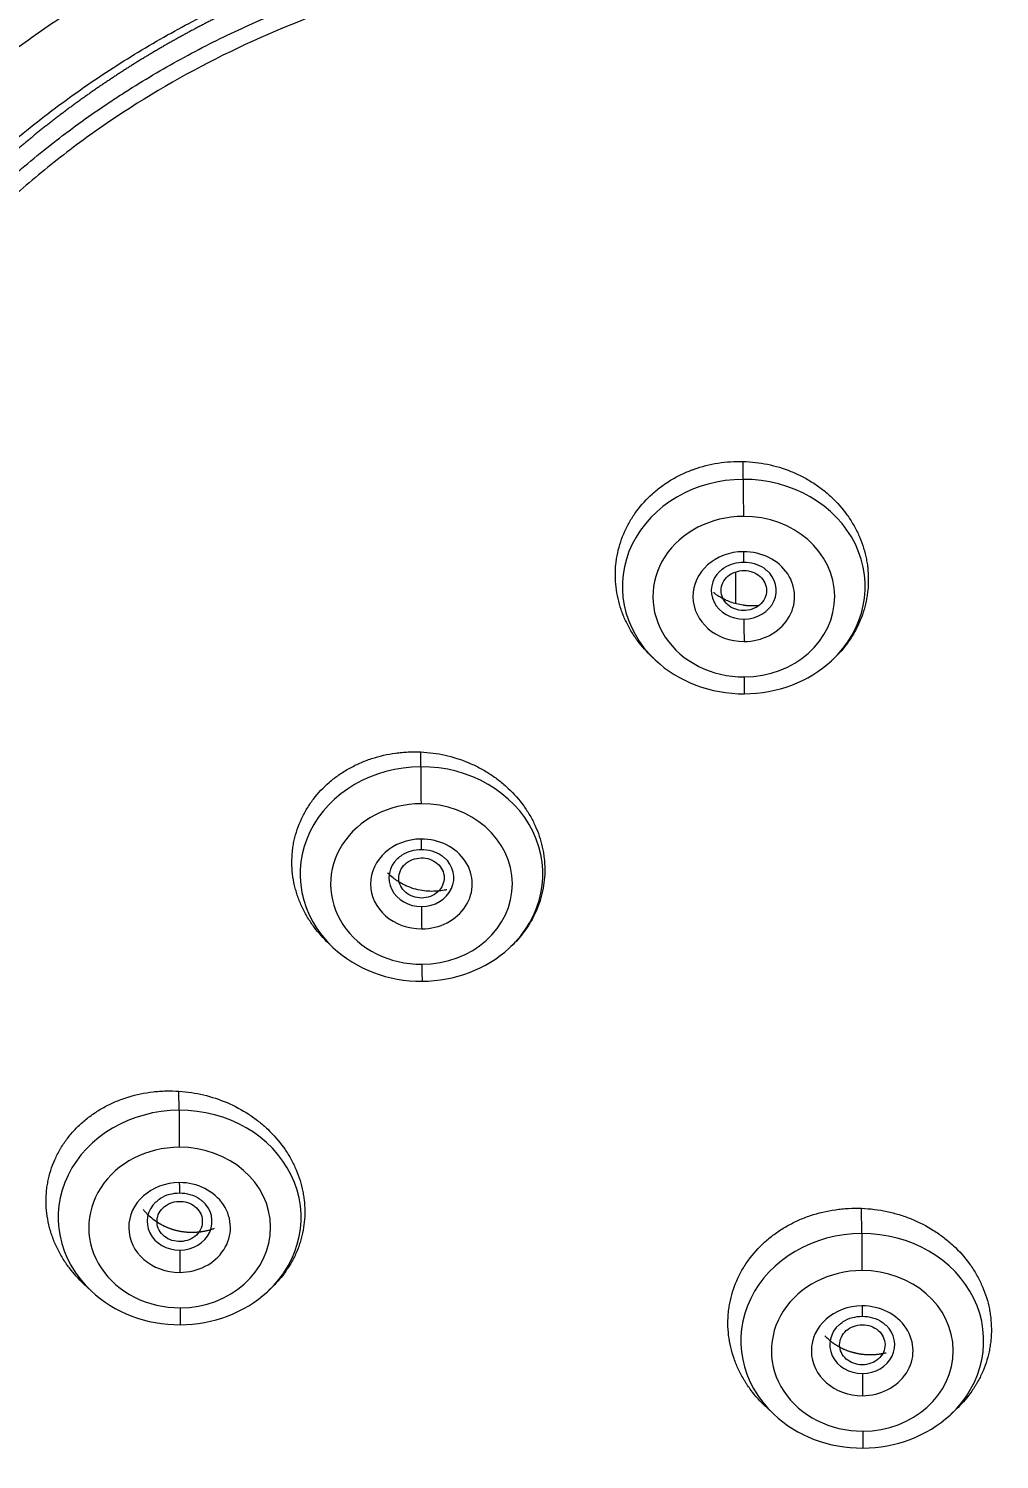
# Model space of a CAD drawing. Header units: millimetres. Extents: x 11618 to 13994, y -5897 to -2537.
# Drawn here: x 12348.9 to 12363.85, y -3975.97 to -3953.94 of the extents above; entities that cross this region are included whole.
import ezdxf

# ---------------------------------------------------------------- set-up
doc = ezdxf.new("R2010")
doc.units = ezdxf.units.MM
doc.layers.add('DIM', color=3, linetype='Continuous', lineweight=13)
doc.styles.get("Standard").update_dxf_attribs({"font": 'arial.ttf'})
doc.dimstyles.get("Standard").update_dxf_attribs({"dimtxt": 0.18, "dimasz": 0.18, "dimexe": 0.18, "dimexo": 0.0625, "dimgap": 0.09, "dimtad": 0, "dimtih": 1, "dimtoh": 1, "dimdec": 1, "dimdsep": 46, "dimtxsty": 'Standard', "dimcen": 0.09, "dimadec": 0, "dimazin": 0, "dimtfac": 1, "dimtdec": 1, "dimtofl": 0, "dimtmove": 0, "dimatfit": 3, "dimfxl": 1, "dimtolj": 1, "dimtzin": 0, "dimarcsym": 0})

# ---------------------------------------------------------------- blocks, each defined once
blk = doc.blocks.new('*D7')
at = {"layer": 'Defpoints', "color": 0, "transparency": 16777216}
for p in [(12331.318, -3489.71), (12736.437, -5533.88), (12816.946, -5533.88)]:
    blk.add_point(p, dxfattribs=at)
at = {"layer": 'DIM', "color": 0, "lineweight": -2, "transparency": 16777216}
for p, q in [((12331.381, -3489.71), (12817.126, -3489.71)), ((12816.946, -3507.71), (12816.946, -4494.996)), ((12816.946, -5515.88), (12816.946, -4528.595)), ((12736.499, -5533.88), (12817.126, -5533.88))]:
    blk.add_line(p, q, dxfattribs=at)
at = {"layer": 'DIM', "color": 0, "transparency": 16777216}
for points in [[(12813.946, -3507.71), (12819.946, -3507.71), (12816.946, -3489.71)], [(12813.946, -5515.88), (12819.946, -5515.88), (12816.946, -5533.88)]]:
    blk.add_solid(points, dxfattribs=at)
at = {"layer": 'DIM', "color": 3, "transparency": 16777216, "insert": (12816.946, -4511.795), "char_height": 18, "attachment_point": 5}
blk.add_mtext('\\A1;(2280)', dxfattribs=at)

msp = doc.modelspace()

# ---------------------------------------------------------------- linework, layer by layer
at = {"linetype": 'Continuous', "lineweight": 13}
for p, q in [((12359.902, -3960.882), (12359.902, -3960.606)), ((12354.939, -3965.307), (12354.938, -3965.078)), ((12351.215, -3970.596), (12351.214, -3970.302)), ((12361.727, -3972.495), (12361.726, -3972.105))]:
    msp.add_line(p, q, dxfattribs=at)
at = {"linetype": 'Continuous', "lineweight": 18}
for p, q in [((12358.501, -3963.618), (12358.548, -3963.662)), ((12361.274, -3963.662), (12361.29, -3963.648)), ((12353.518, -3968.025), (12353.585, -3968.088)), ((12356.311, -3968.088), (12356.326, -3968.074)), ((12349.749, -3973.272), (12349.861, -3973.377)), ((12352.587, -3973.377), (12352.63, -3973.336)), ((12360.249, -3975.159), (12360.373, -3975.276)), ((12363.099, -3975.276), (12363.18, -3975.199))]:
    msp.add_line(p, q, dxfattribs=at)
at = {"linetype": 'Continuous', "lineweight": 13}
for centre, major_axis, ratio, start_param, end_param in [((12359.911, -3962.532), (-1.87, 0), 0.882948, 4.717224, 7.037094), ((12359.911, -3962.532), (-1.87, 0), 0.882948, 2.377964, 4.717224), ((12359.905, -3961.216), (0.002, -0.5), 0.00227, 3.979346, 5.201076), ((12359.911, -3962.687), (1.4, 0), 0.882948, 1.575631, 4.717224), ((12359.911, -3962.687), (1.4, 0), 0.882948, 4.717224, 7.858816), ((12359.911, -3962.686), (-0.783, 0), 0.882948, 4.717224, 7.858816), ((12359.911, -3962.686), (-0.783, 0), 0.882948, 1.575631, 4.717224), ((12359.907, -3961.854), (0.001, -0.3), 0.00227, 5.201076, 6.276176), ((12359.915, -3963.237), (-0.001, 0.3), 0.00227, 0.828524, 2.059484), ((12359.918, -3963.688), (-0.002, 0.5), 0.00227, 2.059484, 3.281214), ((12354.948, -3966.958), (-1.87, 0), 0.882948, 4.717224, 7.037094), ((12354.948, -3966.958), (-1.87, 0), 0.882948, 2.377964, 4.717224), ((12354.941, -3965.641), (0.002, -0.5), 0.00227, 3.979346, 5.201076), ((12354.948, -3967.112), (1.4, 0), 0.882948, 1.575631, 4.717224), ((12354.948, -3967.112), (1.4, 0), 0.882948, 4.717224, 7.858816), ((12354.947, -3967.111), (-0.783, 0), 0.882948, 4.717224, 7.858816), ((12354.947, -3967.111), (-0.783, 0), 0.882948, 1.575631, 4.717224), ((12354.943, -3966.279), (0.001, -0.3), 0.00227, 5.201076, 6.276176), ((12354.951, -3967.662), (-0.001, 0.3), 0.00227, 0.828524, 2.059484), ((12354.955, -3968.113), (-0.002, 0.5), 0.00227, 2.059484, 3.281214), ((12351.224, -3972.247), (-1.87, 0), 0.882948, 4.717224, 7.037094), ((12351.224, -3972.247), (-1.87, 0), 0.882948, 2.377964, 4.717224), ((12351.217, -3970.931), (0.002, -0.5), 0.00227, 3.979346, 5.201076), ((12351.224, -3972.401), (1.4, 0), 0.882948, 1.575631, 4.717224), ((12351.224, -3972.401), (1.4, 0), 0.882948, 4.717224, 7.858816), ((12351.223, -3972.401), (-0.783, 0), 0.882948, 4.717224, 7.858816), ((12351.223, -3972.401), (-0.783, 0), 0.882948, 1.575631, 4.717224), ((12351.219, -3971.569), (0.001, -0.3), 0.00227, 5.201076, 6.276176), ((12361.736, -3974.146), (-1.87, 0), 0.882948, 4.717224, 7.037094), ((12361.736, -3974.146), (-1.87, 0), 0.882948, 2.377964, 4.717224), ((12361.729, -3972.829), (0.002, -0.5), 0.00227, 3.979346, 5.201076), ((12351.227, -3972.951), (-0.001, 0.3), 0.00227, 0.828524, 2.059484), ((12361.736, -3974.3), (1.4, 0), 0.882948, 1.575631, 4.717224), ((12361.736, -3974.3), (1.4, 0), 0.882948, 4.717224, 7.858816), ((12351.231, -3973.403), (-0.002, 0.5), 0.00227, 2.059484, 3.281214), ((12361.735, -3974.299), (-0.783, 0), 0.882948, 4.717224, 7.858816), ((12361.735, -3974.299), (-0.783, 0), 0.882948, 1.575631, 4.717224), ((12361.732, -3973.467), (0.001, -0.3), 0.00227, 5.201076, 6.276176), ((12361.739, -3974.85), (-0.001, 0.3), 0.00227, 0.828524, 2.059484), ((12361.743, -3975.301), (-0.002, 0.5), 0.00227, 2.059484, 3.281214)]:
    msp.add_ellipse(centre, major_axis=major_axis, ratio=ratio, start_param=start_param, end_param=end_param, dxfattribs=at)
at = {"linetype": 'Continuous', "lineweight": 18}
for centre, major_axis, start_param, end_param in [((12359.911, -3962.592), (-0.5, 0), 5.53772, 7.858816), ((12359.911, -3962.592), (-0.5, 0), 1.575631, 3.936194), ((12359.911, -3962.532), (-1.87, 0), 0.753908, 1.575631), ((12359.911, -3962.532), (-1.87, 0), 1.575631, 2.377964), ((12354.947, -3967.017), (-0.5, 0), 5.53772, 7.858816), ((12354.947, -3967.017), (-0.5, 0), 1.575631, 3.936194), ((12354.948, -3966.958), (-1.87, 0), 0.753908, 1.575631), ((12354.948, -3966.958), (-1.87, 0), 1.575631, 2.377964), ((12351.223, -3972.307), (-0.5, 0), 5.53772, 7.858816), ((12351.223, -3972.307), (-0.5, 0), 1.575631, 3.936194), ((12351.224, -3972.247), (-1.87, 0), 0.753908, 1.575631), ((12351.224, -3972.247), (-1.87, 0), 1.575631, 2.377964), ((12361.735, -3974.206), (0.5, 0), 2.349395, 4.717224), ((12361.735, -3974.206), (0.5, 0), 4.717224, 7.03081), ((12361.736, -3974.146), (-1.87, 0), 0.753908, 1.575631), ((12361.736, -3974.146), (-1.87, 0), 1.575631, 2.377964)]:
    msp.add_ellipse(centre, major_axis=major_axis, ratio=0.882948, start_param=start_param, end_param=end_param, dxfattribs=at)
at = {"linetype": 'Continuous', "lineweight": 13}
for points, knots in [([(12355.188, -3942.14), (12355.165, -3942.145), (12355.12, -3942.154), (12355.051, -3942.168), (12354.982, -3942.183), (12354.913, -3942.197), (12354.844, -3942.212), (12354.775, -3942.227), (12354.706, -3942.243), (12354.636, -3942.258), (12354.567, -3942.274), (12354.498, -3942.29), (12354.428, -3942.306), (12354.359, -3942.323), (12354.289, -3942.34), (12354.22, -3942.357), (12354.15, -3942.374), (12354.08, -3942.392), (12354.01, -3942.409), (12353.941, -3942.427), (12353.871, -3942.446), (12353.801, -3942.464), (12353.731, -3942.483), (12353.661, -3942.502), (12353.591, -3942.521), (12353.52, -3942.541), (12353.45, -3942.561), (12353.38, -3942.581), (12353.31, -3942.601), (12353.239, -3942.622), (12353.169, -3942.643), (12353.099, -3942.664), (12353.028, -3942.685), (12352.958, -3942.707), (12352.887, -3942.729), (12352.817, -3942.751), (12352.746, -3942.773), (12352.675, -3942.796), (12352.605, -3942.819), (12352.534, -3942.842), (12352.463, -3942.866), (12352.393, -3942.89), (12352.322, -3942.914), (12352.251, -3942.938), (12352.18, -3942.963), (12352.109, -3942.988), (12352.039, -3943.013), (12351.968, -3943.038), (12351.897, -3943.064), (12351.826, -3943.09), (12351.755, -3943.116), (12351.684, -3943.143), (12351.613, -3943.17), (12351.542, -3943.197), (12351.471, -3943.225), (12351.401, -3943.252), (12351.33, -3943.28), (12351.259, -3943.309), (12351.188, -3943.337), (12351.117, -3943.366), (12351.046, -3943.395), (12350.975, -3943.425), (12350.904, -3943.455), (12350.833, -3943.485), (12350.763, -3943.515), (12350.692, -3943.546), (12350.621, -3943.577), (12350.55, -3943.608), (12350.479, -3943.639), (12350.409, -3943.671), (12350.338, -3943.703), (12350.267, -3943.736), (12350.196, -3943.768), (12350.126, -3943.801), (12350.055, -3943.835), (12349.985, -3943.868), (12349.629, -3944.039), (12348.987, -3944.369), (12348.073, -3944.898), (12347.163, -3945.491), (12346.263, -3946.151), (12345.338, -3946.916), (12344.417, -3947.786), (12343.527, -3948.757), (12342.721, -3949.777), (12342.127, -3950.654), (12341.699, -3951.37), (12341.397, -3951.917), (12341.108, -3952.496), (12340.903, -3952.95), (12340.77, -3953.266), (12340.703, -3953.431), (12340.64, -3953.592), (12340.579, -3953.751), (12340.522, -3953.906), (12340.468, -3954.058), (12340.416, -3954.206), (12340.368, -3954.351), (12340.322, -3954.492), (12340.278, -3954.63), (12340.237, -3954.764), (12340.199, -3954.895), (12340.162, -3955.022), (12340.128, -3955.145), (12340.096, -3955.265), (12340.066, -3955.381), (12340.047, -3955.457), (12340.038, -3955.494)], [0, 0, 0, 0, 0.003109, 0.006225, 0.009346, 0.012473, 0.015606, 0.018744, 0.021889, 0.02504, 0.028196, 0.031358, 0.034527, 0.037701, 0.040881, 0.044066, 0.047258, 0.050456, 0.053659, 0.056869, 0.060084, 0.063305, 0.066532, 0.069765, 0.073004, 0.076248, 0.079499, 0.082755, 0.086018, 0.089286, 0.09256, 0.09584, 0.099126, 0.102417, 0.105715, 0.109019, 0.112328, 0.115643, 0.118964, 0.122292, 0.125625, 0.128963, 0.132308, 0.135659, 0.139015, 0.142378, 0.145746, 0.14912, 0.1525, 0.155886, 0.159278, 0.162676, 0.16608, 0.169489, 0.172905, 0.176326, 0.179753, 0.183187, 0.186626, 0.190071, 0.193521, 0.196978, 0.200441, 0.203909, 0.207384, 0.210864, 0.21435, 0.217842, 0.221341, 0.224844, 0.228354, 0.23187, 0.235392, 0.238919, 0.242453, 0.245992, 0.249537, 0.296069, 0.344312, 0.394267, 0.445935, 0.499317, 0.562208, 0.624824, 0.687168, 0.74924, 0.778659, 0.809271, 0.841075, 0.874073, 0.883096, 0.891916, 0.900534, 0.908951, 0.917166, 0.925179, 0.93299, 0.9406, 0.948007, 0.955213, 0.962217, 0.969019, 0.975619, 0.982017, 0.988213, 0.994208, 1, 1, 1, 1]), ([(12342.234, -3961.892), (12342.336, -3961.47), (12342.458, -3961.056), (12342.736, -3960.245), (12342.892, -3959.848), (12343.238, -3959.074), (12343.426, -3958.697), (12343.833, -3957.964), (12344.051, -3957.608), (12344.512, -3956.919), (12344.756, -3956.586), (12345.266, -3955.943), (12345.532, -3955.633), (12346.085, -3955.038), (12346.371, -3954.752), (12346.959, -3954.206), (12347.262, -3953.945), (12347.881, -3953.449), (12348.197, -3953.213), (12348.841, -3952.766), (12349.168, -3952.555), (12349.831, -3952.158), (12350.167, -3951.971), (12350.844, -3951.623), (12351.526, -3951.298), (12352.56, -3950.881), (12353.252, -3950.649), (12354.288, -3950.333), (12354.978, -3950.166), (12355.659, -3950.038)], [0, 0, 0, 0, 0.0625, 0.0625, 0.125, 0.125, 0.1875, 0.1875, 0.25, 0.25, 0.3125, 0.3125, 0.375, 0.375, 0.4375, 0.4375, 0.5, 0.5, 0.5625, 0.5625, 0.625, 0.625, 0.6875, 0.6875, 0.75, 0.8125, 0.875, 0.875, 1, 1, 1, 1]), ([(12355.839, -3951.18), (12355.819, -3951.184), (12355.778, -3951.192), (12355.716, -3951.204), (12355.654, -3951.217), (12355.591, -3951.229), (12355.529, -3951.242), (12355.466, -3951.255), (12355.403, -3951.269), (12355.34, -3951.282), (12355.277, -3951.296), (12355.214, -3951.311), (12355.15, -3951.325), (12355.087, -3951.34), (12355.023, -3951.355), (12354.959, -3951.37), (12354.894, -3951.386), (12354.83, -3951.402), (12354.765, -3951.418), (12354.701, -3951.435), (12354.636, -3951.451), (12354.571, -3951.469), (12354.506, -3951.486), (12354.44, -3951.504), (12354.375, -3951.522), (12354.309, -3951.54), (12354.243, -3951.559), (12354.178, -3951.577), (12354.111, -3951.597), (12354.045, -3951.616), (12353.979, -3951.636), (12353.912, -3951.656), (12353.846, -3951.677), (12353.779, -3951.698), (12353.712, -3951.719), (12353.645, -3951.74), (12353.578, -3951.762), (12353.511, -3951.784), (12353.444, -3951.807), (12353.376, -3951.829), (12353.308, -3951.853), (12353.072, -3951.935), (12352.657, -3952.088), (12352.06, -3952.332), (12351.437, -3952.614), (12350.744, -3952.963), (12349.989, -3953.388), (12349.182, -3953.904), (12348.377, -3954.488), (12347.583, -3955.143), (12346.811, -3955.871), (12346.072, -3956.673), (12345.376, -3957.549), (12344.852, -3958.323), (12344.474, -3958.961), (12344.217, -3959.435), (12343.979, -3959.917), (12343.808, -3960.3), (12343.692, -3960.578), (12343.624, -3960.748), (12343.561, -3960.914), (12343.501, -3961.076), (12343.445, -3961.233), (12343.393, -3961.385), (12343.345, -3961.533), (12343.299, -3961.677), (12343.257, -3961.815), (12343.218, -3961.949), (12343.182, -3962.078), (12343.149, -3962.202), (12343.118, -3962.321), (12343.098, -3962.399), (12343.089, -3962.437)], [0, 0, 0, 0, 0.003317, 0.006647, 0.009991, 0.013347, 0.016716, 0.020098, 0.023493, 0.026901, 0.030321, 0.033755, 0.037202, 0.040661, 0.044134, 0.047619, 0.051118, 0.054629, 0.058153, 0.06169, 0.065239, 0.068802, 0.072378, 0.075966, 0.079568, 0.083182, 0.086809, 0.090449, 0.094102, 0.097768, 0.101447, 0.105138, 0.108843, 0.11256, 0.116291, 0.120034, 0.12379, 0.127559, 0.131341, 0.135136, 0.138943, 0.142764, 0.175148, 0.20972, 0.246482, 0.285432, 0.335253, 0.387506, 0.442193, 0.499318, 0.558528, 0.619909, 0.683467, 0.749211, 0.780528, 0.811783, 0.842976, 0.874109, 0.885145, 0.895867, 0.906274, 0.916366, 0.926144, 0.935607, 0.944756, 0.953591, 0.962111, 0.970317, 0.978209, 0.985787, 0.993051, 1, 1, 1, 1]), ([(12344.584, -3962.819), (12344.666, -3962.477), (12344.859, -3961.803), (12345.231, -3960.831), (12345.53, -3960.212), (12345.772, -3959.76), (12345.855, -3959.612), (12346.028, -3959.319), (12346.117, -3959.175), (12346.392, -3958.748), (12346.683, -3958.333), (12346.998, -3957.935), (12347.214, -3957.674), (12347.324, -3957.545), (12347.662, -3957.165), (12347.897, -3956.921), (12348.26, -3956.569), (12348.383, -3956.455), (12348.57, -3956.287), (12348.632, -3956.232), (12348.758, -3956.123), (12349.075, -3955.852), (12349.533, -3955.496), (12349.94, -3955.211), (12350.146, -3955.073), (12350.215, -3955.027), (12350.354, -3954.937), (12350.424, -3954.892), (12350.775, -3954.672), (12351.062, -3954.506), (12351.499, -3954.271), (12351.645, -3954.195), (12351.939, -3954.049), (12352.087, -3953.979), (12353.421, -3953.368), (12354.642, -3952.99), (12355.886, -3952.754)], [0, 0, 0, 0, 0.0625, 0.125, 0.1875, 0.1875, 0.21875, 0.21875, 0.25, 0.25, 0.3125, 0.34375, 0.34375, 0.375, 0.375, 0.4375, 0.4375, 0.46875, 0.46875, 0.484375, 0.484375, 0.5, 0.5625, 0.59375, 0.59375, 0.609375, 0.609375, 0.625, 0.625, 0.6875, 0.6875, 0.71875, 0.71875, 0.75, 0.75, 1, 1, 1, 1])]:
    msp.add_open_spline(points, degree=3, knots=knots, dxfattribs=at)
at = {"linetype": 'Continuous', "lineweight": 18}
for points, knots in [([(12344.207, -3962.709), (12344.211, -3962.691), (12344.22, -3962.654), (12344.234, -3962.599), (12344.248, -3962.543), (12344.263, -3962.488), (12344.277, -3962.433), (12344.292, -3962.378), (12344.307, -3962.323), (12344.322, -3962.268), (12344.338, -3962.213), (12344.354, -3962.159), (12344.37, -3962.104), (12344.386, -3962.05), (12344.403, -3961.995), (12344.419, -3961.941), (12344.436, -3961.887), (12344.454, -3961.833), (12344.471, -3961.779), (12344.489, -3961.725), (12344.507, -3961.671), (12344.525, -3961.618), (12344.544, -3961.564), (12344.562, -3961.511), (12344.581, -3961.457), (12344.6, -3961.404), (12344.62, -3961.351), (12344.639, -3961.298), (12344.659, -3961.245), (12344.679, -3961.192), (12344.7, -3961.139), (12344.72, -3961.087), (12344.741, -3961.034), (12344.762, -3960.982), (12344.783, -3960.929), (12344.805, -3960.877), (12344.88, -3960.696), (12345.019, -3960.383), (12345.235, -3959.939), (12345.475, -3959.492), (12345.769, -3958.993), (12346.12, -3958.454), (12346.532, -3957.889), (12346.966, -3957.353), (12347.42, -3956.846), (12347.892, -3956.367), (12348.493, -3955.81), (12349.234, -3955.203), (12350.124, -3954.578), (12351.016, -3954.038), (12351.669, -3953.698), (12352.066, -3953.51), (12352.209, -3953.444), (12352.352, -3953.38), (12352.494, -3953.317), (12352.636, -3953.256), (12352.777, -3953.198), (12352.918, -3953.14), (12353.058, -3953.085), (12353.198, -3953.031), (12353.337, -3952.979), (12353.476, -3952.929), (12353.613, -3952.88), (12353.751, -3952.832), (12353.887, -3952.787), (12354.023, -3952.743), (12354.158, -3952.7), (12354.292, -3952.659), (12354.426, -3952.619), (12354.559, -3952.581), (12354.69, -3952.544), (12354.821, -3952.508), (12354.952, -3952.474), (12355.081, -3952.441), (12355.209, -3952.41), (12355.336, -3952.379), (12355.463, -3952.35), (12355.588, -3952.323), (12355.713, -3952.296), (12355.836, -3952.271), (12355.959, -3952.246), (12356.04, -3952.231), (12356.081, -3952.223)], [0, 0, 0, 0, 0.003611, 0.00722, 0.010826, 0.014431, 0.018032, 0.021631, 0.025228, 0.028823, 0.032415, 0.036005, 0.039592, 0.043177, 0.04676, 0.05034, 0.053919, 0.057494, 0.061068, 0.064639, 0.068208, 0.071774, 0.075338, 0.0789, 0.08246, 0.086017, 0.089572, 0.093125, 0.096676, 0.100224, 0.10377, 0.107314, 0.110856, 0.114395, 0.117932, 0.121467, 0.125, 0.154917, 0.185643, 0.217184, 0.249544, 0.293148, 0.335951, 0.377962, 0.41919, 0.459642, 0.499325, 0.566382, 0.630369, 0.691307, 0.749214, 0.758389, 0.767491, 0.776521, 0.785478, 0.794362, 0.803175, 0.811915, 0.820582, 0.829177, 0.8377, 0.84615, 0.854528, 0.862834, 0.871068, 0.879229, 0.887318, 0.895335, 0.90328, 0.911152, 0.918953, 0.926681, 0.934337, 0.941921, 0.949433, 0.956873, 0.964241, 0.971537, 0.97876, 0.985912, 0.992992, 1, 1, 1, 1]), ([(12356.129, -3952.322), (12356.109, -3952.326), (12356.069, -3952.333), (12356.01, -3952.344), (12355.951, -3952.356), (12355.891, -3952.368), (12355.832, -3952.38), (12355.773, -3952.392), (12355.713, -3952.405), (12355.654, -3952.417), (12355.595, -3952.43), (12355.535, -3952.443), (12355.476, -3952.457), (12355.416, -3952.471), (12355.357, -3952.484), (12355.298, -3952.498), (12355.238, -3952.513), (12355.179, -3952.527), (12355.12, -3952.542), (12355.06, -3952.557), (12355.001, -3952.572), (12354.942, -3952.588), (12354.883, -3952.603), (12354.823, -3952.619), (12354.764, -3952.636), (12354.705, -3952.652), (12354.646, -3952.669), (12354.587, -3952.685), (12354.527, -3952.702), (12354.468, -3952.72), (12354.409, -3952.737), (12354.35, -3952.755), (12354.291, -3952.773), (12354.232, -3952.791), (12354.173, -3952.81), (12354.114, -3952.828), (12354.055, -3952.847), (12353.996, -3952.867), (12353.937, -3952.886), (12353.879, -3952.906), (12353.82, -3952.925), (12353.761, -3952.946), (12353.702, -3952.966), (12353.644, -3952.986), (12353.585, -3953.007), (12353.527, -3953.028), (12353.468, -3953.05), (12353.41, -3953.071), (12353.351, -3953.093), (12353.293, -3953.115), (12353.235, -3953.137), (12353.176, -3953.159), (12353.118, -3953.182), (12353.06, -3953.205), (12353.002, -3953.228), (12352.944, -3953.251), (12352.886, -3953.275), (12352.828, -3953.299), (12352.77, -3953.323), (12352.713, -3953.347), (12352.655, -3953.372), (12352.598, -3953.396), (12352.54, -3953.422), (12352.483, -3953.447), (12352.425, -3953.472), (12352.368, -3953.498), (12352.311, -3953.524), (12352.254, -3953.55), (12352.197, -3953.577), (12352.14, -3953.603), (12352.083, -3953.63), (12352.026, -3953.657), (12351.97, -3953.685), (12351.913, -3953.712), (12351.856, -3953.74), (12351.8, -3953.768), (12351.744, -3953.796), (12351.687, -3953.825), (12351.631, -3953.854), (12351.575, -3953.883), (12351.519, -3953.912), (12351.463, -3953.942), (12351.407, -3953.972), (12351.351, -3954.002), (12351.296, -3954.032), (12351.24, -3954.063), (12351.184, -3954.093), (12351.129, -3954.124), (12351.073, -3954.156), (12351.018, -3954.187), (12350.963, -3954.219), (12350.908, -3954.251), (12350.853, -3954.284), (12350.798, -3954.316), (12350.743, -3954.349), (12350.688, -3954.382), (12350.633, -3954.415), (12350.579, -3954.449), (12350.524, -3954.483), (12350.47, -3954.517), (12350.415, -3954.552), (12350.361, -3954.586), (12350.307, -3954.621), (12350.253, -3954.656), (12350.199, -3954.692), (12350.145, -3954.728), (12350.091, -3954.764), (12350.037, -3954.8), (12349.984, -3954.836), (12349.93, -3954.873), (12349.877, -3954.91), (12349.824, -3954.948), (12349.771, -3954.985), (12349.718, -3955.023), (12349.665, -3955.061), (12349.612, -3955.099), (12349.559, -3955.138), (12349.507, -3955.177), (12349.455, -3955.216), (12349.403, -3955.255), (12349.351, -3955.295), (12349.299, -3955.335), (12349.247, -3955.375), (12349.196, -3955.415), (12349.144, -3955.455), (12349.093, -3955.496), (12349.042, -3955.537), (12348.991, -3955.578), (12348.941, -3955.62), (12348.89, -3955.661), (12348.84, -3955.703), (12348.79, -3955.745), (12348.74, -3955.788), (12348.69, -3955.83), (12348.641, -3955.873), (12348.592, -3955.916), (12348.543, -3955.959), (12348.494, -3956.002), (12348.445, -3956.046), (12348.397, -3956.09), (12348.349, -3956.134), (12348.3, -3956.178), (12348.253, -3956.223), (12348.205, -3956.267), (12348.157, -3956.312), (12348.11, -3956.358), (12348.063, -3956.403), (12348.016, -3956.449), (12347.969, -3956.495), (12347.923, -3956.541), (12347.877, -3956.587), (12347.83, -3956.634), (12347.785, -3956.68), (12347.739, -3956.728), (12347.693, -3956.775), (12347.648, -3956.822), (12347.603, -3956.87), (12347.558, -3956.918), (12347.513, -3956.966), (12347.469, -3957.015), (12347.424, -3957.064), (12347.38, -3957.113), (12347.336, -3957.162), (12347.293, -3957.211), (12347.249, -3957.261), (12347.206, -3957.311), (12347.163, -3957.361), (12347.12, -3957.412), (12347.077, -3957.462), (12347.035, -3957.513), (12346.993, -3957.564), (12346.951, -3957.616), (12346.909, -3957.668), (12346.867, -3957.72), (12346.826, -3957.772), (12346.784, -3957.824), (12346.743, -3957.877), (12346.703, -3957.93), (12346.662, -3957.983), (12346.622, -3958.037), (12346.582, -3958.091), (12346.542, -3958.145), (12346.502, -3958.199), (12346.463, -3958.253), (12346.424, -3958.308), (12346.385, -3958.363), (12346.347, -3958.418), (12346.308, -3958.473), (12346.27, -3958.529), (12346.233, -3958.584), (12346.195, -3958.64), (12346.158, -3958.696), (12346.121, -3958.753), (12346.084, -3958.809), (12346.048, -3958.866), (12346.012, -3958.923), (12345.976, -3958.98), (12345.941, -3959.037), (12345.906, -3959.094), (12345.871, -3959.152), (12345.836, -3959.21), (12345.802, -3959.267), (12345.768, -3959.326), (12345.734, -3959.384), (12345.701, -3959.442), (12345.668, -3959.501), (12345.635, -3959.56), (12345.603, -3959.618), (12345.571, -3959.678), (12345.539, -3959.737), (12345.507, -3959.796), (12345.476, -3959.856), (12345.445, -3959.916), (12345.414, -3959.976), (12345.384, -3960.036), (12345.354, -3960.096), (12345.325, -3960.157), (12345.295, -3960.218), (12345.266, -3960.278), (12345.237, -3960.339), (12345.209, -3960.401), (12345.181, -3960.462), (12345.153, -3960.524), (12345.126, -3960.586), (12345.099, -3960.647), (12345.072, -3960.71), (12345.045, -3960.772), (12345.019, -3960.834), (12344.993, -3960.897), (12344.968, -3960.96), (12344.943, -3961.023), (12344.918, -3961.086), (12344.893, -3961.15), (12344.869, -3961.213), (12344.845, -3961.277), (12344.822, -3961.341), (12344.798, -3961.405), (12344.776, -3961.469), (12344.753, -3961.534), (12344.731, -3961.599), (12344.709, -3961.664), (12344.688, -3961.729), (12344.666, -3961.794), (12344.646, -3961.859), (12344.625, -3961.925), (12344.605, -3961.991), (12344.585, -3962.057), (12344.566, -3962.123), (12344.547, -3962.19), (12344.528, -3962.256), (12344.51, -3962.323), (12344.491, -3962.39), (12344.474, -3962.457), (12344.456, -3962.524), (12344.439, -3962.592), (12344.428, -3962.637), (12344.423, -3962.66)], [0, 0, 0, 0, 0.003468, 0.00694, 0.010416, 0.013895, 0.017377, 0.020864, 0.024354, 0.027847, 0.031344, 0.034845, 0.038349, 0.041857, 0.045368, 0.048883, 0.052401, 0.055923, 0.059449, 0.062977, 0.06651, 0.070045, 0.073585, 0.077127, 0.080673, 0.084223, 0.087776, 0.091332, 0.094892, 0.098455, 0.102021, 0.105591, 0.109164, 0.11274, 0.116319, 0.119902, 0.123488, 0.127078, 0.13067, 0.134266, 0.137865, 0.141467, 0.145072, 0.148681, 0.152292, 0.155907, 0.159525, 0.163146, 0.16677, 0.170397, 0.174027, 0.17766, 0.181296, 0.184935, 0.188577, 0.192222, 0.19587, 0.199521, 0.203174, 0.206831, 0.21049, 0.214153, 0.217818, 0.221486, 0.225157, 0.22883, 0.232506, 0.236185, 0.239867, 0.243551, 0.247238, 0.250928, 0.254621, 0.258318, 0.262018, 0.265723, 0.269431, 0.273143, 0.276859, 0.28058, 0.284304, 0.288033, 0.291767, 0.295504, 0.299246, 0.302993, 0.306744, 0.3105, 0.314261, 0.318026, 0.321797, 0.325572, 0.329353, 0.333139, 0.336929, 0.340726, 0.344527, 0.348334, 0.352147, 0.355965, 0.359789, 0.363618, 0.367453, 0.371295, 0.375142, 0.378995, 0.382854, 0.386718, 0.390588, 0.394463, 0.398343, 0.402227, 0.406116, 0.41001, 0.413909, 0.417811, 0.421718, 0.425628, 0.429543, 0.433461, 0.437382, 0.441307, 0.445235, 0.449167, 0.4531, 0.457037, 0.460976, 0.464918, 0.468861, 0.472807, 0.476755, 0.480704, 0.484655, 0.488607, 0.49256, 0.496514, 0.50047, 0.504426, 0.508386, 0.512348, 0.516314, 0.520282, 0.524254, 0.528229, 0.532207, 0.536188, 0.540173, 0.544161, 0.548153, 0.552148, 0.556148, 0.560151, 0.564158, 0.568169, 0.572184, 0.576204, 0.580227, 0.584255, 0.588288, 0.592325, 0.596367, 0.600413, 0.604464, 0.60852, 0.612581, 0.616647, 0.620719, 0.624795, 0.628878, 0.632968, 0.637066, 0.64117, 0.645281, 0.649399, 0.653523, 0.657654, 0.66179, 0.665933, 0.670081, 0.674234, 0.678393, 0.682556, 0.686724, 0.690897, 0.695075, 0.699256, 0.703442, 0.707631, 0.711824, 0.71602, 0.720219, 0.724421, 0.728626, 0.732833, 0.737043, 0.741254, 0.745467, 0.749682, 0.753899, 0.758117, 0.762336, 0.766558, 0.770781, 0.775007, 0.779234, 0.783464, 0.787696, 0.791931, 0.796168, 0.800407, 0.804649, 0.808894, 0.813142, 0.817393, 0.821647, 0.825904, 0.830164, 0.834427, 0.838694, 0.842965, 0.847239, 0.851517, 0.855799, 0.860085, 0.864375, 0.868669, 0.872968, 0.877271, 0.881578, 0.88589, 0.890207, 0.894528, 0.898855, 0.903187, 0.907523, 0.911866, 0.916213, 0.920566, 0.924925, 0.929289, 0.93366, 0.938036, 0.942418, 0.946807, 0.951202, 0.955603, 0.960011, 0.964426, 0.968848, 0.973276, 0.977712, 0.982155, 0.986605, 0.991062, 0.995527, 1, 1, 1, 1]), ([(12355.922, -3953.004), (12355.235, -3953.135), (12354.56, -3953.309), (12353.245, -3953.743), (12352.613, -3954.001), (12351.397, -3954.591), (12350.814, -3954.924), (12349.976, -3955.482), (12349.702, -3955.678), (12349.175, -3956.086), (12348.92, -3956.297), (12348.186, -3956.952), (12347.734, -3957.418), (12347.112, -3958.16), (12346.914, -3958.414), (12346.538, -3958.938), (12346.36, -3959.208), (12345.862, -3960.025), (12345.578, -3960.586), (12345.099, -3961.741), (12344.906, -3962.335), (12344.76, -3962.946)], [0, 0, 0, 0, 0.125, 0.125, 0.25, 0.25, 0.375, 0.375, 0.4375, 0.4375, 0.5, 0.5, 0.625, 0.625, 0.6875, 0.6875, 0.75, 0.75, 0.875, 0.875, 1, 1, 1, 1]), ([(12358.501, -3963.618), (12358.418, -3963.54), (12358.342, -3963.455), (12358.257, -3963.34), (12358.239, -3963.315), (12358.205, -3963.264), (12358.189, -3963.238), (12358.143, -3963.159), (12358.087, -3963.053), (12358.042, -3962.942), (12358.004, -3962.83), (12357.988, -3962.772), (12357.948, -3962.597), (12357.935, -3962.481), (12357.934, -3962.305), (12357.936, -3962.246), (12357.945, -3962.159), (12357.949, -3962.129), (12357.958, -3962.071), (12357.963, -3962.042), (12357.994, -3961.898), (12358.031, -3961.786), (12358.092, -3961.652), (12358.105, -3961.625), (12358.132, -3961.572), (12358.147, -3961.545), (12358.193, -3961.468), (12358.226, -3961.418), (12358.332, -3961.273), (12358.414, -3961.184), (12358.528, -3961.081), (12358.552, -3961.061), (12358.6, -3961.022), (12358.625, -3961.004), (12358.699, -3960.949), (12358.803, -3960.881), (12358.913, -3960.823), (12358.999, -3960.783), (12359.027, -3960.77), (12359.072, -3960.752), (12359.086, -3960.746), (12359.116, -3960.735), (12359.131, -3960.73), (12359.266, -3960.682), (12359.389, -3960.65), (12359.578, -3960.621), (12359.642, -3960.613), (12359.772, -3960.605), (12359.837, -3960.604), (12359.902, -3960.606)], [0, 0, 0, 0, 0.077297, 0.077297, 0.098268, 0.098268, 0.119238, 0.119238, 0.161179, 0.20312, 0.20312, 0.245061, 0.245061, 0.328944, 0.328944, 0.370885, 0.370885, 0.391855, 0.391855, 0.412826, 0.412826, 0.496708, 0.496708, 0.517678, 0.517678, 0.538649, 0.538649, 0.58059, 0.58059, 0.664472, 0.664472, 0.685442, 0.685442, 0.706413, 0.706413, 0.748354, 0.790295, 0.790295, 0.811265, 0.811265, 0.821751, 0.821751, 0.832236, 0.832236, 0.916118, 0.916118, 0.958059, 0.958059, 1, 1, 1, 1]), ([(12359.902, -3960.606), (12360.029, -3960.609), (12360.154, -3960.624), (12360.4, -3960.675), (12360.52, -3960.711), (12360.666, -3960.77), (12360.695, -3960.782), (12360.753, -3960.809), (12360.781, -3960.822), (12360.864, -3960.865), (12360.971, -3960.927), (12361.072, -3960.997), (12361.146, -3961.054), (12361.17, -3961.074), (12361.217, -3961.114), (12361.24, -3961.134), (12361.351, -3961.239), (12361.431, -3961.33), (12361.518, -3961.451), (12361.535, -3961.476), (12361.568, -3961.526), (12361.583, -3961.552), (12361.628, -3961.63), (12361.655, -3961.683), (12361.728, -3961.844), (12361.765, -3961.954), (12361.796, -3962.097), (12361.802, -3962.126), (12361.812, -3962.184), (12361.816, -3962.213), (12361.825, -3962.299), (12361.832, -3962.415), (12361.827, -3962.53), (12361.818, -3962.616), (12361.815, -3962.644), (12361.806, -3962.702), (12361.801, -3962.73), (12361.771, -3962.873), (12361.736, -3962.983), (12361.665, -3963.142), (12361.639, -3963.194), (12361.595, -3963.271), (12361.58, -3963.296), (12361.547, -3963.346), (12361.531, -3963.37), (12361.448, -3963.485), (12361.373, -3963.57), (12361.29, -3963.648)], [0, 0, 0, 0, 0.083659, 0.083659, 0.167318, 0.167318, 0.188233, 0.188233, 0.209148, 0.209148, 0.250978, 0.292807, 0.292807, 0.313722, 0.313722, 0.334637, 0.334637, 0.418296, 0.418296, 0.439211, 0.439211, 0.460126, 0.460126, 0.501955, 0.501955, 0.585615, 0.585615, 0.60653, 0.60653, 0.627444, 0.627444, 0.669274, 0.711104, 0.711104, 0.732018, 0.732018, 0.752933, 0.752933, 0.836592, 0.836592, 0.878422, 0.878422, 0.899337, 0.899337, 0.920252, 0.920252, 1, 1, 1, 1]), ([(12359.549, -3962.297), (12359.568, -3962.274), (12359.625, -3962.223), (12359.754, -3962.169), (12359.856, -3962.155), (12359.908, -3962.154)], [0, 0, 0, 0, 0.24821, 0.643629, 1, 1, 1, 1]), ([(12359.908, -3962.154), (12359.966, -3962.155), (12360.074, -3962.17), (12360.198, -3962.223), (12360.246, -3962.269), (12360.258, -3962.283)], [0, 0, 0, 0, 0.410705, 0.836907, 1, 1, 1, 1]), ([(12360.137, -3962.826), (12360.135, -3962.826), (12360.129, -3962.826), (12360.119, -3962.827), (12360.106, -3962.828), (12360.094, -3962.829), (12360.082, -3962.829), (12360.07, -3962.83), (12360.058, -3962.83), (12360.047, -3962.83), (12360.035, -3962.83), (12360.023, -3962.83), (12360.012, -3962.829), (12360, -3962.829), (12359.989, -3962.828), (12359.977, -3962.827), (12359.966, -3962.827), (12359.955, -3962.826), (12359.944, -3962.825), (12359.933, -3962.823), (12359.922, -3962.822), (12359.912, -3962.821), (12359.87, -3962.815), (12359.8, -3962.8), (12359.708, -3962.772), (12359.628, -3962.738), (12359.559, -3962.703), (12359.502, -3962.667), (12359.464, -3962.64), (12359.446, -3962.625), (12359.443, -3962.622)], [0, 0, 0, 0, 0.008399, 0.024829, 0.041163, 0.0574, 0.073538, 0.089572, 0.105503, 0.121326, 0.137041, 0.152646, 0.168138, 0.183517, 0.19878, 0.213927, 0.228955, 0.243865, 0.258654, 0.273323, 0.287869, 0.302293, 0.316593, 0.457515, 0.586818, 0.70392, 0.808582, 0.90129, 0.983044, 1, 1, 1, 1]), ([(12353.517, -3968.024), (12353.437, -3967.949), (12353.364, -3967.867), (12353.28, -3967.756), (12353.262, -3967.731), (12353.228, -3967.68), (12353.211, -3967.654), (12353.164, -3967.576), (12353.107, -3967.469), (12353.062, -3967.359), (12353.033, -3967.275), (12353.024, -3967.247), (12353.008, -3967.19), (12353, -3967.161), (12352.967, -3967.017), (12352.953, -3966.901), (12352.952, -3966.727), (12352.955, -3966.669), (12352.964, -3966.581), (12352.968, -3966.552), (12352.977, -3966.495), (12352.982, -3966.466), (12353.014, -3966.324), (12353.051, -3966.214), (12353.113, -3966.081), (12353.126, -3966.055), (12353.154, -3966.003), (12353.169, -3965.977), (12353.215, -3965.901), (12353.248, -3965.852), (12353.356, -3965.711), (12353.439, -3965.623), (12353.555, -3965.523), (12353.579, -3965.504), (12353.627, -3965.467), (12353.652, -3965.448), (12353.727, -3965.396), (12353.832, -3965.33), (12353.943, -3965.275), (12354.029, -3965.237), (12354.059, -3965.225), (12354.118, -3965.202), (12354.148, -3965.191), (12354.299, -3965.141), (12354.422, -3965.113), (12354.581, -3965.091), (12354.613, -3965.088), (12354.678, -3965.082), (12354.71, -3965.08), (12354.808, -3965.075), (12354.873, -3965.075), (12354.938, -3965.078)], [0, 0, 0, 0, 0.074639, 0.074639, 0.09567, 0.09567, 0.116701, 0.116701, 0.158762, 0.200824, 0.200824, 0.221855, 0.221855, 0.242886, 0.242886, 0.32701, 0.32701, 0.369072, 0.369072, 0.390103, 0.390103, 0.411134, 0.411134, 0.495257, 0.495257, 0.516288, 0.516288, 0.537319, 0.537319, 0.579381, 0.579381, 0.663505, 0.663505, 0.684536, 0.684536, 0.705567, 0.705567, 0.747629, 0.789691, 0.789691, 0.810722, 0.810722, 0.831752, 0.831752, 0.915876, 0.915876, 0.936907, 0.936907, 0.957938, 0.957938, 1, 1, 1, 1]), ([(12354.938, -3965.078), (12355.065, -3965.084), (12355.313, -3965.118), (12355.551, -3965.193), (12355.725, -3965.265), (12355.782, -3965.292), (12355.892, -3965.349), (12355.998, -3965.411), (12356.098, -3965.482), (12356.17, -3965.539), (12356.194, -3965.558), (12356.241, -3965.599), (12356.263, -3965.619), (12356.374, -3965.723), (12356.453, -3965.813), (12356.556, -3965.957), (12356.589, -3966.007), (12356.648, -3966.11), (12356.675, -3966.162), (12356.747, -3966.321), (12356.783, -3966.43), (12356.815, -3966.57), (12356.82, -3966.599), (12356.83, -3966.655), (12356.834, -3966.684), (12356.843, -3966.769), (12356.847, -3966.826), (12356.848, -3966.995), (12356.837, -3967.108), (12356.789, -3967.331), (12356.754, -3967.439), (12356.684, -3967.594), (12356.658, -3967.644), (12356.615, -3967.719), (12356.6, -3967.743), (12356.568, -3967.792), (12356.551, -3967.816), (12356.472, -3967.923), (12356.403, -3968.001), (12356.326, -3968.073)], [0, 0, 0, 0, 0.084028, 0.168057, 0.168057, 0.210071, 0.210071, 0.252085, 0.294099, 0.294099, 0.315106, 0.315106, 0.336113, 0.336113, 0.420142, 0.420142, 0.462156, 0.462156, 0.50417, 0.50417, 0.588198, 0.588198, 0.609205, 0.609205, 0.630212, 0.630212, 0.672227, 0.672227, 0.756255, 0.756255, 0.840283, 0.840283, 0.882297, 0.882297, 0.903304, 0.903304, 0.924311, 0.924311, 1, 1, 1, 1]), ([(12354.585, -3966.722), (12354.604, -3966.699), (12354.661, -3966.648), (12354.79, -3966.594), (12354.892, -3966.58), (12354.944, -3966.579)], [0, 0, 0, 0, 0.24821, 0.643629, 1, 1, 1, 1]), ([(12354.944, -3966.579), (12355.002, -3966.58), (12355.11, -3966.595), (12355.234, -3966.648), (12355.282, -3966.694), (12355.294, -3966.708)], [0, 0, 0, 0, 0.410705, 0.836907, 1, 1, 1, 1]), ([(12355.337, -3967.2), (12355.333, -3967.201), (12355.325, -3967.203), (12355.312, -3967.205), (12355.268, -3967.214), (12355.191, -3967.224), (12355.076, -3967.226), (12354.955, -3967.214), (12354.83, -3967.186), (12354.728, -3967.148), (12354.646, -3967.108), (12354.579, -3967.068), (12354.506, -3967.015), (12354.456, -3966.971), (12354.43, -3966.944), (12354.427, -3966.941)], [0, 0, 0, 0, 0.011526, 0.025668, 0.039729, 0.145629, 0.260383, 0.382909, 0.511258, 0.643381, 0.70973, 0.789134, 0.881689, 0.987818, 1, 1, 1, 1]), ([(12349.748, -3973.271), (12349.667, -3973.195), (12349.592, -3973.112), (12349.507, -3972.999), (12349.488, -3972.973), (12349.453, -3972.921), (12349.436, -3972.894), (12349.387, -3972.814), (12349.328, -3972.705), (12349.281, -3972.593), (12349.251, -3972.507), (12349.242, -3972.478), (12349.225, -3972.419), (12349.217, -3972.39), (12349.196, -3972.301), (12349.175, -3972.182), (12349.164, -3972.005), (12349.17, -3971.886), (12349.179, -3971.797), (12349.183, -3971.767), (12349.193, -3971.709), (12349.198, -3971.68), (12349.231, -3971.535), (12349.269, -3971.423), (12349.333, -3971.289), (12349.347, -3971.262), (12349.369, -3971.223), (12349.376, -3971.209), (12349.391, -3971.183), (12349.43, -3971.119), (12349.508, -3971.008), (12349.588, -3970.917), (12349.652, -3970.852), (12349.674, -3970.83), (12349.719, -3970.788), (12349.743, -3970.768), (12349.815, -3970.708), (12349.915, -3970.634), (12350.076, -3970.537), (12350.191, -3970.482), (12350.28, -3970.445), (12350.31, -3970.434), (12350.371, -3970.412), (12350.402, -3970.401), (12350.557, -3970.354), (12350.684, -3970.327), (12350.848, -3970.308), (12350.881, -3970.305), (12350.947, -3970.3), (12350.98, -3970.299), (12351.08, -3970.296), (12351.147, -3970.298), (12351.214, -3970.302)], [0, 0, 0, 0, 0.073587, 0.073587, 0.094642, 0.094642, 0.115696, 0.115696, 0.157806, 0.199916, 0.199916, 0.220971, 0.220971, 0.242025, 0.242025, 0.284135, 0.326245, 0.368355, 0.368355, 0.389409, 0.389409, 0.410464, 0.410464, 0.494684, 0.494684, 0.515738, 0.515738, 0.526266, 0.526266, 0.536793, 0.578903, 0.621013, 0.621013, 0.642068, 0.642068, 0.663122, 0.663122, 0.705232, 0.747342, 0.789452, 0.789452, 0.810506, 0.810506, 0.831561, 0.831561, 0.915781, 0.915781, 0.936835, 0.936835, 0.95789, 0.95789, 1, 1, 1, 1]), ([(12351.214, -3970.302), (12351.343, -3970.31), (12351.594, -3970.349), (12351.836, -3970.428), (12352.072, -3970.529), (12352.183, -3970.589), (12352.34, -3970.691), (12352.391, -3970.728), (12352.464, -3970.786), (12352.488, -3970.806), (12352.535, -3970.846), (12352.558, -3970.867), (12352.67, -3970.974), (12352.75, -3971.065), (12352.856, -3971.212), (12352.889, -3971.262), (12352.934, -3971.34), (12352.948, -3971.367), (12352.976, -3971.419), (12352.988, -3971.446), (12353.049, -3971.58), (12353.086, -3971.691), (12353.118, -3971.832), (12353.124, -3971.861), (12353.133, -3971.918), (12353.137, -3971.947), (12353.147, -3972.033), (12353.151, -3972.09), (12353.152, -3972.261), (12353.141, -3972.374), (12353.111, -3972.514), (12353.104, -3972.542), (12353.089, -3972.597), (12353.081, -3972.625), (12353.054, -3972.706), (12353.012, -3972.812), (12352.96, -3972.914), (12352.916, -3972.988), (12352.9, -3973.013), (12352.868, -3973.061), (12352.851, -3973.085), (12352.773, -3973.19), (12352.706, -3973.265), (12352.632, -3973.335)], [0, 0, 0, 0, 0.084271, 0.168542, 0.168542, 0.252813, 0.252813, 0.294948, 0.294948, 0.316016, 0.316016, 0.337083, 0.337083, 0.421354, 0.421354, 0.46349, 0.46349, 0.484557, 0.484557, 0.505625, 0.505625, 0.589896, 0.589896, 0.610964, 0.610964, 0.632031, 0.632031, 0.674167, 0.674167, 0.758438, 0.758438, 0.779505, 0.779505, 0.800573, 0.800573, 0.842709, 0.884844, 0.884844, 0.905912, 0.905912, 0.926979, 0.926979, 1, 1, 1, 1]), ([(12350.861, -3972.011), (12350.88, -3971.988), (12350.937, -3971.937), (12351.066, -3971.883), (12351.168, -3971.869), (12351.22, -3971.869)], [0, 0, 0, 0, 0.24821, 0.643629, 1, 1, 1, 1]), ([(12351.22, -3971.869), (12351.278, -3971.869), (12351.386, -3971.884), (12351.51, -3971.937), (12351.558, -3971.983), (12351.57, -3971.997)], [0, 0, 0, 0, 0.410705, 0.836907, 1, 1, 1, 1]), ([(12351.757, -3972.418), (12351.757, -3972.418), (12351.751, -3972.42), (12351.739, -3972.425), (12351.721, -3972.431), (12351.703, -3972.436), (12351.685, -3972.442), (12351.666, -3972.447), (12351.648, -3972.451), (12351.629, -3972.456), (12351.61, -3972.459), (12351.591, -3972.463), (12351.572, -3972.466), (12351.553, -3972.469), (12351.534, -3972.471), (12351.514, -3972.473), (12351.495, -3972.475), (12351.475, -3972.476), (12351.456, -3972.477), (12351.436, -3972.478), (12351.417, -3972.478), (12351.397, -3972.478), (12351.378, -3972.478), (12351.358, -3972.477), (12351.339, -3972.475), (12351.32, -3972.474), (12351.301, -3972.472), (12351.282, -3972.469), (12351.263, -3972.467), (12351.244, -3972.463), (12351.225, -3972.46), (12351.206, -3972.456), (12351.188, -3972.452), (12351.169, -3972.447), (12351.151, -3972.443), (12351.133, -3972.437), (12351.115, -3972.432), (12351.097, -3972.426), (12351.079, -3972.42), (12351.062, -3972.413), (12351.044, -3972.406), (12351.027, -3972.399), (12351.009, -3972.391), (12350.96, -3972.369), (12350.885, -3972.328), (12350.795, -3972.262), (12350.723, -3972.195), (12350.683, -3972.148), (12350.665, -3972.124), (12350.665, -3972.124)], [0, 0, 0, 0, 0.000655, 0.016198, 0.031792, 0.047433, 0.063119, 0.078846, 0.094612, 0.110414, 0.126247, 0.142109, 0.157995, 0.1739, 0.189819, 0.205749, 0.221682, 0.237615, 0.25354, 0.269453, 0.285347, 0.301216, 0.317054, 0.332854, 0.34861, 0.364316, 0.379969, 0.395573, 0.411135, 0.426662, 0.442158, 0.45763, 0.473084, 0.488525, 0.503958, 0.519388, 0.534821, 0.550262, 0.565715, 0.581184, 0.596674, 0.612189, 0.627733, 0.643308, 0.746468, 0.839657, 0.923627, 0.998226, 1, 1, 1, 1]), ([(12360.248, -3975.158), (12360.166, -3975.081), (12360.092, -3974.999), (12360.006, -3974.885), (12359.988, -3974.859), (12359.961, -3974.82), (12359.952, -3974.807), (12359.935, -3974.78), (12359.894, -3974.713), (12359.827, -3974.59), (12359.758, -3974.419), (12359.724, -3974.302), (12359.696, -3974.182), (12359.685, -3974.122), (12359.671, -3974.002), (12359.664, -3973.882), (12359.67, -3973.762), (12359.677, -3973.687), (12359.679, -3973.672), (12359.683, -3973.642), (12359.685, -3973.627), (12359.693, -3973.582), (12359.698, -3973.552), (12359.73, -3973.405), (12359.769, -3973.291), (12359.833, -3973.154), (12359.847, -3973.127), (12359.876, -3973.073), (12359.891, -3973.046), (12359.939, -3972.967), (12359.974, -3972.916), (12360.086, -3972.77), (12360.171, -3972.679), (12360.291, -3972.575), (12360.316, -3972.555), (12360.366, -3972.516), (12360.392, -3972.497), (12360.47, -3972.442), (12360.578, -3972.374), (12360.694, -3972.316), (12360.783, -3972.276), (12360.813, -3972.263), (12360.875, -3972.239), (12360.906, -3972.228), (12361.062, -3972.176), (12361.191, -3972.145), (12361.356, -3972.122), (12361.389, -3972.118), (12361.456, -3972.111), (12361.489, -3972.109), (12361.591, -3972.103), (12361.658, -3972.103), (12361.726, -3972.105)], [0, 0, 0, 0, 0.073528, 0.073528, 0.094584, 0.094584, 0.105113, 0.105113, 0.115641, 0.157753, 0.199865, 0.241978, 0.241978, 0.28409, 0.28409, 0.326202, 0.368315, 0.368315, 0.378843, 0.378843, 0.389371, 0.389371, 0.410427, 0.410427, 0.494652, 0.494652, 0.515708, 0.515708, 0.536764, 0.536764, 0.578876, 0.578876, 0.663101, 0.663101, 0.684157, 0.684157, 0.705214, 0.705214, 0.747326, 0.789438, 0.789438, 0.810494, 0.810494, 0.831551, 0.831551, 0.915775, 0.915775, 0.936831, 0.936831, 0.957888, 0.957888, 1, 1, 1, 1]), ([(12361.726, -3972.105), (12361.858, -3972.11), (12361.988, -3972.127), (12362.179, -3972.167), (12362.242, -3972.184), (12362.366, -3972.222), (12362.428, -3972.244), (12362.61, -3972.317), (12362.725, -3972.376), (12362.887, -3972.479), (12362.939, -3972.515), (12363.015, -3972.573), (12363.04, -3972.593), (12363.089, -3972.635), (12363.113, -3972.656), (12363.228, -3972.763), (12363.311, -3972.856), (12363.402, -3972.98), (12363.419, -3973.005), (12363.453, -3973.057), (12363.469, -3973.083), (12363.516, -3973.162), (12363.544, -3973.216), (12363.619, -3973.381), (12363.658, -3973.494), (12363.69, -3973.639), (12363.696, -3973.669), (12363.706, -3973.727), (12363.71, -3973.757), (12363.72, -3973.845), (12363.727, -3973.963), (12363.722, -3974.08), (12363.713, -3974.167), (12363.709, -3974.196), (12363.7, -3974.255), (12363.695, -3974.284), (12363.664, -3974.429), (12363.627, -3974.541), (12363.553, -3974.702), (12363.526, -3974.755), (12363.488, -3974.819), (12363.48, -3974.832), (12363.464, -3974.858), (12363.456, -3974.87), (12363.431, -3974.908), (12363.414, -3974.933), (12363.332, -3975.044), (12363.26, -3975.124), (12363.181, -3975.199)], [0, 0, 0, 0, 0.084101, 0.084101, 0.126151, 0.126151, 0.168201, 0.168201, 0.252302, 0.252302, 0.294353, 0.294353, 0.315378, 0.315378, 0.336403, 0.336403, 0.420504, 0.420504, 0.441529, 0.441529, 0.462554, 0.462554, 0.504604, 0.504604, 0.588705, 0.588705, 0.60973, 0.60973, 0.630756, 0.630756, 0.672806, 0.714856, 0.714856, 0.735882, 0.735882, 0.756907, 0.756907, 0.841007, 0.841007, 0.883058, 0.883058, 0.89357, 0.89357, 0.904083, 0.904083, 0.925108, 0.925108, 1, 1, 1, 1]), ([(12361.387, -3973.897), (12361.403, -3973.88), (12361.455, -3973.832), (12361.579, -3973.782), (12361.681, -3973.768), (12361.733, -3973.767)], [0, 0, 0, 0, 0.206446, 0.623832, 1, 1, 1, 1]), ([(12361.733, -3973.767), (12361.79, -3973.768), (12361.899, -3973.783), (12362.029, -3973.84), (12362.081, -3973.89), (12362.097, -3973.909)], [0, 0, 0, 0, 0.388964, 0.792604, 1, 1, 1, 1]), ([(12362.102, -3974.332), (12362.099, -3974.333), (12362.091, -3974.335), (12362.078, -3974.338), (12362.062, -3974.341), (12362.046, -3974.345), (12362.029, -3974.348), (12362.013, -3974.35), (12361.996, -3974.353), (12361.979, -3974.355), (12361.962, -3974.357), (12361.946, -3974.359), (12361.929, -3974.36), (12361.912, -3974.361), (12361.895, -3974.362), (12361.878, -3974.362), (12361.861, -3974.363), (12361.844, -3974.362), (12361.827, -3974.362), (12361.81, -3974.361), (12361.793, -3974.36), (12361.776, -3974.359), (12361.759, -3974.358), (12361.743, -3974.356), (12361.726, -3974.354), (12361.709, -3974.351), (12361.693, -3974.349), (12361.676, -3974.346), (12361.66, -3974.343), (12361.644, -3974.339), (12361.627, -3974.335), (12361.611, -3974.331), (12361.595, -3974.327), (12361.58, -3974.323), (12361.564, -3974.318), (12361.549, -3974.313), (12361.533, -3974.308), (12361.518, -3974.303), (12361.503, -3974.298), (12361.488, -3974.292), (12361.474, -3974.286), (12361.46, -3974.28), (12361.445, -3974.274), (12361.431, -3974.267), (12361.418, -3974.26), (12361.404, -3974.253), (12361.391, -3974.246), (12361.377, -3974.239), (12361.364, -3974.232), (12361.352, -3974.224), (12361.339, -3974.216), (12361.327, -3974.208), (12361.314, -3974.2), (12361.302, -3974.192), (12361.29, -3974.184), (12361.279, -3974.175), (12361.267, -3974.166), (12361.256, -3974.157), (12361.245, -3974.148), (12361.229, -3974.135), (12361.208, -3974.116), (12361.183, -3974.093), (12361.168, -3974.077), (12361.161, -3974.069)], [0, 0, 0, 0, 0.007302, 0.023407, 0.039551, 0.05573, 0.071939, 0.088175, 0.104433, 0.12071, 0.137002, 0.153304, 0.169615, 0.185929, 0.202245, 0.218559, 0.234869, 0.251171, 0.267464, 0.283746, 0.300013, 0.316265, 0.332497, 0.348707, 0.364892, 0.381049, 0.397173, 0.413263, 0.429314, 0.445322, 0.461284, 0.477196, 0.493055, 0.508855, 0.524594, 0.540268, 0.555872, 0.571403, 0.586856, 0.602229, 0.617517, 0.632724, 0.647854, 0.662911, 0.677901, 0.692827, 0.707693, 0.722504, 0.737264, 0.751977, 0.766645, 0.781273, 0.795865, 0.810423, 0.82495, 0.839451, 0.853926, 0.86838, 0.882814, 0.897232, 0.932262, 0.967092, 1, 1, 1, 1])]:
    msp.add_open_spline(points, degree=3, knots=knots, dxfattribs=at)
for points in [[(12360.131, -3962.834), (12360.095, -3962.859), (12360.01, -3962.897), (12359.869, -3962.908), (12359.738, -3962.87), (12359.632, -3962.792), (12359.568, -3962.684), (12359.554, -3962.562), (12359.599, -3962.441), (12359.658, -3962.376), (12359.692, -3962.352)], [(12359.692, -3962.352), (12359.726, -3962.328), (12359.81, -3962.291), (12359.953, -3962.278), (12360.085, -3962.316), (12360.191, -3962.394), (12360.255, -3962.502), (12360.27, -3962.624), (12360.227, -3962.743), (12360.167, -3962.808), (12360.131, -3962.834)], [(12355.222, -3967.21), (12355.194, -3967.242), (12355.121, -3967.295), (12354.986, -3967.334), (12354.848, -3967.322), (12354.725, -3967.267), (12354.636, -3967.174), (12354.591, -3967.058), (12354.605, -3966.931), (12354.646, -3966.857), (12354.673, -3966.827)], [(12354.673, -3966.827), (12354.7, -3966.796), (12354.772, -3966.744), (12354.909, -3966.703), (12355.047, -3966.714), (12355.17, -3966.769), (12355.26, -3966.862), (12355.305, -3966.978), (12355.293, -3967.102), (12355.251, -3967.177), (12355.222, -3967.21)], [(12350.908, -3972.175), (12350.927, -3972.14), (12350.984, -3972.074), (12351.106, -3972.008), (12351.244, -3971.991), (12351.378, -3972.021), (12351.489, -3972.094), (12351.562, -3972.198), (12351.582, -3972.322), (12351.56, -3972.403), (12351.54, -3972.44)], [(12351.54, -3972.44), (12351.52, -3972.477), (12351.462, -3972.544), (12351.341, -3972.608), (12351.204, -3972.624), (12351.07, -3972.594), (12350.959, -3972.521), (12350.886, -3972.416), (12350.868, -3972.29), (12350.889, -3972.21), (12350.908, -3972.175)], [(12361.487, -3973.989), (12361.518, -3973.961), (12361.597, -3973.916), (12361.737, -3973.889), (12361.874, -3973.914), (12361.989, -3973.981), (12362.066, -3974.082), (12362.096, -3974.201), (12362.069, -3974.324), (12362.017, -3974.395), (12361.985, -3974.424)], [(12361.985, -3974.424), (12361.952, -3974.453), (12361.873, -3974.499), (12361.734, -3974.524), (12361.599, -3974.499), (12361.483, -3974.431), (12361.406, -3974.33), (12361.377, -3974.21), (12361.406, -3974.086), (12361.457, -3974.016), (12361.487, -3973.989)]]:
    msp.add_open_spline(points, degree=3, dxfattribs=at)
at = {"linetype": 'Continuous', "lineweight": 13}
msp.add_open_spline([(12359.787, -3962.783), (12359.787, -3962.624), (12359.787, -3962.465), (12359.787, -3962.307)], degree=3, dxfattribs=at)

# ---------------------------------------------------------------- dimensions: what is measured, and where the dimension line sits
at = {"layer": 'DIM', "color": 3}
dim = msp.add_linear_dim(base=(12816.946, -5533.88), p1=(12331.318, -3489.71), p2=(12736.437, -5533.88), angle=90, text='(2280)', dimstyle='Standard', override={"dimtxt": 18, "dimasz": 18, "dimgap": 5, "dimclrt": 3}, dxfattribs=at)
dim.commit()
dim.dimension.update_dxf_attribs({"geometry": '*D7', "text_midpoint": (12816.946, -4511.795)})

doc.saveas('drawing.dxf')
